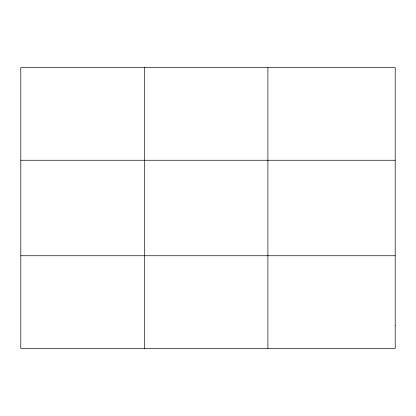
<?xml version="1.0" encoding="UTF-8"?>
<svg xmlns="http://www.w3.org/2000/svg" width="416" height="416" viewBox="0 0 416 416"><rect width="100%" height="100%" fill="white"/><g stroke="black" fill="none" stroke-linecap="round" stroke-linejoin="round"><path stroke-width="0.62" d="M144.352 348.436L144.352 67.564M267.904 348.436L267.904 67.564M20.8 160.254L395.2 160.254M20.8 255.746L395.2 255.746M395.2 325.265L395.2 348.436L20.8 348.436L20.8 67.564L395.2 67.564L395.2 325.265"/></g></svg>
